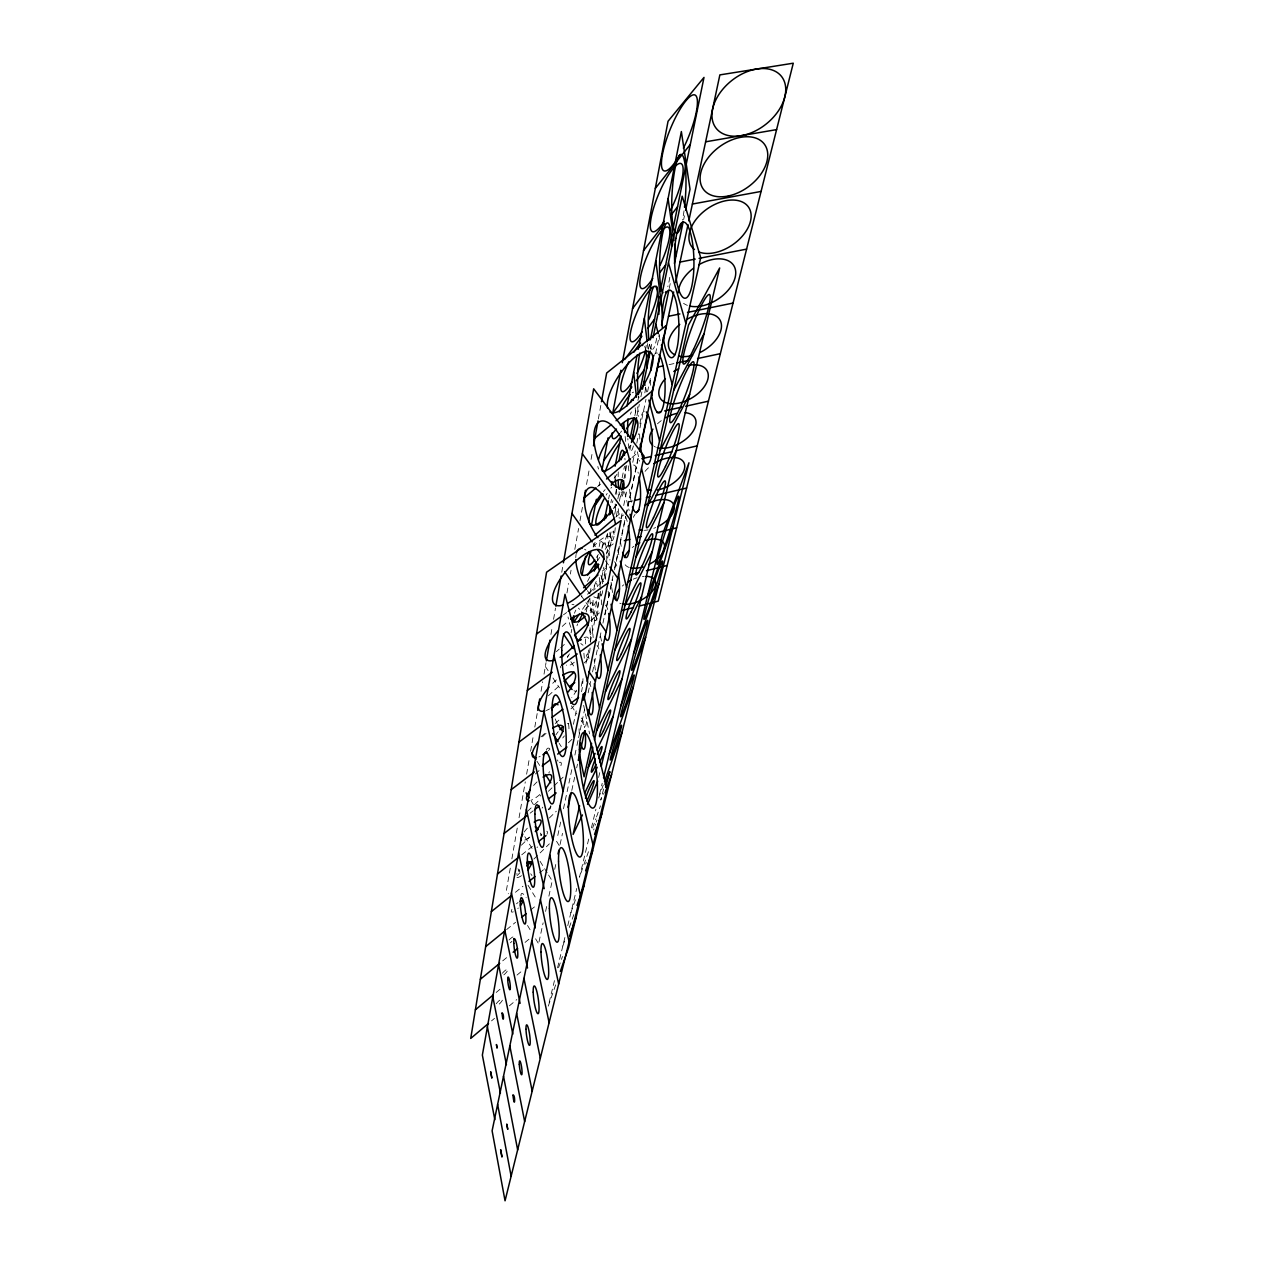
<?xml version="1.0" encoding="UTF-8"?>
<svg xmlns="http://www.w3.org/2000/svg" width="1264" height="1264" viewBox="0 0 1264 1264"><rect width="100%" height="100%" fill="white"/><g stroke="black" fill="none" stroke-linecap="round" stroke-linejoin="round"><path stroke-width="0.75" stroke-dasharray="5 3.75" d="M510.277 868.163L506.39 890.456L508.412 893.79M511.888 858.872L517.403 827.146M519.046 817.745L525.287 781.847M526.614 774.2L529.284 758.906M530.611 751.274L533.519 734.542M534.814 727.1L537.405 712.232M541.039 691.297L542.698 681.77M544.026 674.139L546.016 662.731M550.93 634.433L552.242 626.897M553.569 619.344L555.528 608.047M561.753 572.244L563.065 564.692M566.951 592.942L568.658 583.478M570.364 574.03L571.044 570.238M574.804 549.413L578.596 528.463M579.971 520.847L582.72 505.616M586.528 484.491L589.324 469.039M591.062 459.385L592.468 451.659M598.362 418.984L601.127 403.658M571.107 632.885L571.818 629.172M598.978 485.755L599.721 481.884M586.227 611.981L588.439 600.858M589.909 593.416L591.394 585.927M599.183 546.522L600.684 538.954M608.616 498.901L609.39 495.046M598.472 593.511L593.48 617.922L591.299 621.193M600.005 586.006L603.86 567.188M606.546 553.995L611.191 531.291M614.683 514.211L616.627 504.715L613.372 509.408M617.812 498.964L619.376 491.285M622.125 477.839L624.479 466.321M634.828 415.73L636.377 408.098M637.941 400.467L638.731 396.643M648.416 349.243L649.965 341.707M573.429 724.319L576.953 707.208M581.266 686.257L582.83 678.626M585.975 663.363L588.74 649.965M590.32 642.27L600.842 591.189M602.375 583.747L613.245 530.927L614.588 536.6M616.311 516.06L617.843 508.634M619.376 501.192L621.288 491.901M623.989 478.74L626.754 465.373M629.899 450.095L631.068 444.359M636.961 415.793L639.3 404.385M640.88 396.785L642.049 391.082M650.676 349.164L652.24 341.533M620.987 518.54L622.157 512.963M623.705 505.521L626.833 490.637M632.774 462.308L635.176 450.837M636.772 443.19L638.778 433.631M639.979 427.896L645.967 399.345M647.563 391.745L650.36 378.426M655.558 353.636L659.555 334.549M669.209 288.492L670.821 280.798M683.65 219.62L684.44 215.812M557.787 835.52L561.042 820.241M563.475 808.786L572.023 768.591M574.899 755.082L576.542 747.356M576.953 745.428L578.185 739.645M578.596 737.718L579.828 731.919M580.223 730.055L584.568 709.594M588.139 692.83L590.557 681.454M592.563 671.958L601.364 630.61M602.944 623.152L613.04 575.705M614.667 568.026L625.648 516.391M626.059 514.48L638.699 455.008M604.935 614.952L612.519 579.291M614.525 569.874L625.791 516.96M626.201 515.064L638.81 455.814M539.001 941.885L543.125 922.846M545.59 911.407L546.838 905.688M548.892 896.144L552.21 880.882L548.149 874.34M554.706 869.363L556.365 861.669M560.094 844.447L562.496 833.355M571.786 790.442L574.646 777.234M576.684 767.833L577.49 764.135M586.733 721.396L585.501 727.132L581.156 720.575M598.615 777.486L599.926 771.941M554.454 980.627L548.276 1006.128L555.891 984.214M557.535 967.861L565.529 934.854M567.757 925.643L576.763 888.418M588.708 839.059L579.481 877.2L589.324 849.266M591.41 827.873L595.929 809.213M599.531 794.345L602.201 783.269M603.623 788.957L600.732 800.096L602.012 797.347M593.669 829.974L594.017 828.836M585.674 864.07L586.275 862.19M595.154 825.313L595.534 824.16M596.26 822.011L596.924 820.115M558.577 967.671L562.464 956.5M570.87 912.734L576.637 896.302M562.843 945.93L565.419 938.552M569.29 927.492L573.809 914.583M592.626 827.999L595.897 818.772M596.545 816.923L600.479 805.847M598.63 798.026L603.844 783.38M603.07 794.519L603.449 793.476M567.283 657.185L569.464 653.915M582.53 609.295L590.035 598.156M598.63 585.437L600.779 582.262M597.493 560.663L599.689 557.44M605.187 549.398L608.474 544.579M614.178 478.266L618.617 471.946M517.039 875.652L519.852 872.871M533.898 859.046L549.366 843.831M521.384 845.205L529.758 837.052M549.319 818.013L556.318 811.219M527.499 811.377L533.06 806.037M534.451 804.694L540.012 799.354M548.371 791.327L552.542 787.314M553.932 785.971L558.103 781.958M559.494 780.631L563.681 776.617M535.43 773.995L539.728 769.934M568.373 742.774L572.655 738.713M540.945 736.912L546.664 731.572M555.244 723.545L560.963 718.205M570.965 708.867L573.824 706.197M548.371 695.785L559.81 685.262M584.126 662.921L589.861 657.659M556.334 651.687L559.209 649.096M560.631 647.8L566.367 642.633M590.746 620.624L599.341 612.866M602.312 571.17L608.079 566.082M615.773 517.15L620.245 513.279M597.572 486.608L600.574 484.08M632.032 457.505L638.02 452.433M491.522 1020.885L494.508 1018.373M509.36 1005.844L516.786 999.587M496.199 992.445L500.655 988.732M517.008 975.081L522.964 970.12M502.709 960.845L507.18 957.164M525.066 942.407L529.537 938.725M506.611 929.577L515.601 922.262M530.564 910.064L535.051 906.414M515.443 892.273L522.98 886.238M539.538 872.918L545.558 868.084M521.748 854.796L532.381 846.39M530.122 813.194L533.171 810.809M563.491 614.794L566.651 612.534M629.014 501.776L632.869 500.86M669.083 364.632L674.786 363.416M593.195 543.457L595.423 546.601M605.472 560.805L608.821 565.545M581.472 596.071L584.837 600.953M585.959 602.565L597.177 618.807M545.353 666.507L548.608 671.421M552.953 677.978L559.462 687.806M571.391 705.833L576.826 714.018M559.146 743.327L561.295 746.629M536.963 761.228L540.155 766.189M531.322 801.186L533.424 804.52M556.539 841.287L559.699 846.295M524.829 836.721L532.934 849.819M540.044 861.258L547.138 872.713M517.94 868.779L519.962 872.065M528.036 885.274L537.105 900.126M527.515 925.453L530.532 930.462M535.573 938.789L538.59 943.781M658.86 335.655L660.408 341.296M645.462 387.132L646.915 392.693M637.325 451.801L639.695 461.234M624.621 491.917L629.14 510.514M617.685 549.856L619.455 557.424M604.287 574.456L605.551 580.05M608.095 591.236L609.785 598.694M595.865 615.347L597.114 621.035M600.463 636.219L601.711 641.922M587.95 653.82L589.15 659.413M583.652 705.312L589.593 733.878M647.389 343.634L648.1 349.449M637.593 406.834L638.683 416.409M625.159 436.491L625.791 442.368M628.303 465.863L628.935 471.741M614.936 475.785L615.315 479.656M616.295 489.326L617.085 497.052M618.254 508.665L619.234 518.319M607.384 533.392L609.943 560.094M597.319 556.002L597.84 561.864M599.262 577.474L600.321 589.182M600.495 591.125L601.917 606.736M589.861 599.136L593.179 637.609M583.905 653.235L584.363 658.923M687.411 305.367A31.726 19.671 -33.1 0 1 683.571 303.313M655.495 447.045A25.406 14.568 -29.7 0 1 654.009 446.287M657.454 423.835A25.406 14.568 -29.7 0 1 661.404 420.533M645.051 471.377A24 13.398 -28.8 0 1 649.901 466.511M655.732 527.53A22.926 12.466 -28.1 0 1 653.741 528.32M648.116 529.869A22.926 12.466 -28.1 0 1 644.403 530.311M633.359 517.371A22.926 12.466 -28.1 0 1 635.081 514.369M629.235 567.504A22.152 11.724 -27.5 0 1 624.053 562.385M632.205 547.581A22.152 11.724 -27.5 0 1 633.975 546.238M621.098 603.655A21.662 11.171 -26.9 0 1 619.771 603.165M622.267 586.085A21.662 11.171 -26.9 0 1 623.879 584.726M633.248 579.165A21.662 11.171 -26.9 0 1 637.056 577.759M642.428 576.558A21.662 11.171 -26.9 0 1 644.213 576.384M646.173 345.341A27.713 6.162 -65.7 0 1 645.857 348.358M631.336 411.89A25.501 5.53 -65.3 0 1 630.388 414.229M621.525 431.071A25.501 5.53 -65.3 0 1 620.513 432.541M632.111 392.851A25.501 5.53 -65.3 0 1 633.643 392.156M616.39 489.452A22.215 4.582 -64.6 0 1 614.999 495.125M612.993 500.734A22.215 4.582 -64.6 0 1 612.171 502.756M606.183 495.077A22.215 4.582 -64.6 0 1 607.194 493.418M610.86 488.188A22.215 4.582 -64.6 0 1 611.729 487.177M607.052 534.53A21.125 4.25 -64.4 0 1 602.17 547.138M598.33 554.438A21.125 4.25 -64.4 0 1 596.497 557.44M593.195 546.285A21.125 4.25 -64.4 0 1 595.091 542.319M596.213 581.44A20.382 3.982 -64.1 0 1 591.742 590.62M581.503 596.877A20.382 3.982 -64.1 0 1 581.835 595.565M587.507 581.408A20.382 3.982 -64.1 0 1 590.367 576.1M584.916 610.133A19.955 3.792 -63.9 0 1 590.983 612.424M576.969 625.727A19.955 3.792 -63.9 0 1 577.711 623.91M684.029 210.788A39.5 6.778 -86.7 0 1 682.465 220.047M669.778 277.322A35.313 5.941 -87.1 0 1 667.819 286.723M656.68 338.199A31.647 5.198 -87.5 0 1 652.714 349.322M651.655 349.275A31.647 5.198 -87.5 0 1 649.19 342.086M644.624 346.352A28.456 4.566 -87.8 0 1 645.383 348.643M645.62 387.937A28.456 4.566 -87.8 0 1 644.577 394.163M638.999 397.812A28.456 4.566 -87.8 0 1 638.683 396.311M635.16 407.782A25.722 4.013 -88.2 0 1 635.713 416.077M633.39 445.923A25.722 4.013 -88.2 0 1 627.813 438.608M624.89 458.279A23.4 3.555 -88.4 0 1 625.032 459.938M625.348 465.942A23.4 3.555 -88.4 0 1 625.174 477.903M623.594 491.57A23.4 3.555 -88.4 0 1 619.044 491.759M618.175 476.718A23.4 3.555 -88.4 0 1 618.286 471.962M615.141 503.909A21.504 3.176 -88.7 0 1 615.71 512.489M615.252 527.72A21.504 3.176 -88.7 0 1 609.754 532.571M610.875 502.551A21.504 3.176 -88.7 0 1 611.697 499.422M601.933 548.529A20.019 2.876 -88.9 0 1 606.467 550.788M606.72 556.034A20.019 2.876 -88.9 0 1 604.824 579.528A20.019 2.876 -88.9 0 1 601.332 573.903M593.748 590.43A18.913 2.639 -89.1 0 1 597.509 586.686M598.188 593.401A18.913 2.639 -89.1 0 1 595.676 620.624A18.913 2.639 -89.1 0 1 593.195 597.208M590.004 627.687A18.202 2.481 -89.3 0 1 590.43 640.785M590.067 648.021A18.202 2.481 -89.3 0 1 585.943 651.387M585.516 643.945A18.202 2.481 -89.3 0 1 585.58 636.629M582.988 678.657A17.854 2.354 -89.4 0 1 581.472 691.708M650.691 385.299A29.973 7.205 87.7 0 1 650.486 379.216M654.562 354.299A29.973 7.205 87.7 0 1 657.454 353.162M639.821 439.05A26.639 6.225 87.2 0 1 639.631 433.631M640.026 423.756A26.639 6.225 87.2 0 1 644.356 411.163M631.289 502.266A23.763 5.404 86.8 0 1 629.63 489.263M633.548 465.026A23.763 5.404 86.8 0 1 638.273 473.257M621.193 546.364A21.314 4.708 86.4 0 1 620.182 538.432M621.035 518.761A21.314 4.708 86.4 0 1 623.926 515.175M625.427 516.802A21.314 4.708 86.4 0 1 627.228 521.463M612.629 592.516A19.323 4.14 86 0 1 611.128 582.325M614.399 561.769A19.323 4.14 86 0 1 617.669 569.1M605.472 605.14A17.759 3.681 85.7 0 1 608.11 610.907M595.439 670.046A16.637 3.35 85.5 0 1 594.206 659.002M597.066 645.541A16.637 3.35 85.5 0 1 598.867 648.953M589.482 683.571A15.974 3.113 85.3 0 1 590.841 686.621M579.307 733.468A15.705 2.97 85 0 1 579.07 728.743M581.329 718.063A15.705 2.97 85 0 1 584.584 727.685M630.388 445.323A31.426 10.902 -55.2 0 1 628.729 448.025M598.599 469.039A31.426 10.902 -55.2 0 1 597.856 466.448M622.662 491.412A27.271 9.132 -54.5 0 1 620.071 497.605M616.137 504.494A27.271 9.132 -54.5 0 1 612.993 509.044M603.418 491.57A27.271 9.132 -54.5 0 1 605.14 489.626M593.211 547.075A23.574 7.631 -53.9 0 1 609.406 536.521A23.574 7.631 -53.9 0 1 606.862 552.953M599.341 592.832A20.303 6.336 -53.4 0 1 590.098 610.749M574.441 613.23A20.303 6.336 -53.4 0 1 575.831 610.133M587.539 594.27A20.303 6.336 -53.4 0 1 595.423 588.85M584.173 637.704A17.491 5.277 -52.9 0 1 588.376 641.243M574.298 662.225A17.491 5.277 -52.9 0 1 566.398 665.054M567.504 657.185A17.491 5.277 -52.9 0 1 568.152 655.842M576.605 690.16A15.136 4.408 -52.5 0 1 571.77 697.57M564.376 735.901A13.288 3.729 -52.2 0 1 562.733 737.986M555.812 735A13.288 3.729 -52.2 0 1 558.198 731.698M567.394 723.719A13.288 3.729 -52.2 0 1 568.832 723.719M559.352 762.366A12.024 3.271 -51.9 0 1 560.584 766.521M548.86 772.715A12.024 3.271 -51.9 0 1 549.54 771.704M550.93 806.132A11.376 2.986 -51.7 0 1 548.213 809.797M542.13 808.107A11.376 2.986 -51.7 0 1 542.777 807.159M546.759 831.222A11.344 2.876 -51.5 0 1 547.012 834.224M537.642 846.943A11.344 2.876 -51.5 0 1 536.979 847.496M540.455 835.378A11.344 2.876 -51.5 0 1 541.782 834.082M613.245 543.852A30.715 12.482 69.3 0 1 599.326 539.365M602.754 590.683A26.323 10.286 68.6 0 1 593.811 596.782M589.846 593.59A26.323 10.286 68.6 0 1 587.318 590.651M575.784 557.645A26.323 10.286 68.6 0 1 576.1 554.39M584.568 549.24A26.323 10.286 68.6 0 1 585.896 550.061M600.921 575.215A26.323 10.286 68.6 0 1 602.533 582.688M583.02 645.209A22.373 8.421 67.9 0 1 580.792 643.471M570.901 627.386A22.373 8.421 67.9 0 1 568.057 616.943M571.976 604.366A22.373 8.421 67.9 0 1 573.967 604.792M578.438 608.126A22.373 8.421 67.9 0 1 579.544 609.359M589.466 629.867A22.373 8.421 67.9 0 1 590.304 641.843M576.368 691.234A18.849 6.826 67.4 0 1 573.951 690.729M560.758 667.834A18.849 6.826 67.4 0 1 560.458 666.191M570.886 661.736A18.849 6.826 67.4 0 1 575.088 668.909M557.234 723.45A15.737 5.498 67 0 1 554.785 717.683M568.437 723.814A15.737 5.498 67 0 1 568.768 730.45M546.411 750.263A13.082 4.408 66.6 0 1 549.793 748.572M557.503 759.964A13.082 4.408 66.6 0 1 557.961 761.212M550.756 805.8A10.965 3.555 66.3 0 1 548.292 809.055M540.439 796.067A10.965 3.555 66.3 0 1 540.202 795.103M540.344 833.087A9.496 2.97 66 0 1 541.498 835.694M531.954 875.525A8.816 2.67 65.8 0 1 530.738 873.772M520.973 895.923A8.943 2.623 65.6 0 1 526.124 897.503M562.227 626.454A30.447 10.949 -47.7 0 1 568.61 620.829M549.508 708.978A25.691 8.832 -47.2 0 1 546.317 710.479M552.716 683.287A25.691 8.832 -47.2 0 1 558.103 678.499M549.887 749.268A21.346 7.031 -46.7 0 1 548.434 750.579M540.155 756.362A21.346 7.031 -46.7 0 1 538.843 756.962M542.509 736.786A21.346 7.031 -46.7 0 1 547.028 732.441M539.76 794.566A17.38 5.483 -46.3 0 1 530.912 800.333M533.598 785.481A17.38 5.483 -46.3 0 1 537.247 781.721M529.016 837.621A13.762 4.155 -46 0 1 523.249 840.513M524.181 832.044A13.762 4.155 -46 0 1 527.688 827.794M521.479 875.683A10.523 3.049 -45.8 0 1 516.581 877.39M516.676 874.198A10.523 3.049 -45.8 0 1 517.008 873.55M518.414 871.307A10.523 3.049 -45.8 0 1 519.678 869.679M518.319 908.042A7.71 2.149 -45.6 0 1 517.782 908.563M513.295 911.834A7.71 2.149 -45.6 0 1 511.936 909.353M516.518 903.807A7.71 2.149 -45.6 0 1 518.05 902.528M509.044 940.021A5.562 1.485 -45.4 0 1 514.511 937.003M511.92 941.332A5.562 1.485 -45.4 0 1 510.387 942.802M502.393 973.248A4.614 1.185 -45.3 0 1 507.749 969.409A4.614 1.185 -45.3 0 1 503.83 974.86M502.408 1000.187A5.23 1.296 -45.2 0 1 497.811 1005.322M496.199 1003.758A5.23 1.296 -45.2 0 1 502.424 998.844"/><path stroke-width="1.5" d="M537.721 710.384L539.712 698.929M546.348 660.851L549.951 640.105M555.86 606.151L561.105 576.021M563.396 562.796L593.669 388.806L644.15 456.257L587.981 715.677M583.399 501.808L585.485 490.274M593.511 445.86L598.014 420.896M601.474 401.747L606.673 373.006L666.223 325.527L639.521 451.169M573.224 621.746L574.283 616.168M582.056 575.104L585.611 556.334M591.362 526.014L596.418 499.296M601.917 470.287L608.063 437.881M620.877 370.194L612.724 413.249L631.826 386.958M622.299 362.705L668.04 121.265L704.001 77.404L672.954 229.242M594.349 570.965L596.197 561.611M604.445 519.994L608.237 500.828M611.286 485.408L612.06 481.552M615.094 466.211L621.082 436.001M622.567 428.449L623.689 422.776L624.748 432.572M627.023 405.981L637.103 355.058M638.241 349.275L681.359 131.551L690.018 189.189L685.641 210.108M619.771 489.358L621.73 479.767M630.23 438.197L634.433 417.641L626.486 428.78M639.505 392.835L647.263 354.884M650.344 339.826L659.176 296.661M660.314 291.036L671.816 234.867M621.667 490.053L623.594 480.652M631.463 442.447L636.566 417.689M642.444 389.17L650.281 351.076M653.03 337.725L682.181 196.189L700.714 257.682L593.258 735.948M661.546 325.022L668.798 290.42M674.455 263.465L683.239 221.516M583.32 700.177L584.869 692.751M587.239 681.501L621.035 520.531L546.585 572.197L470.729 1038.423L488.552 1023.382M584.094 699.245L587.697 682.102L564.976 594.301L482.358 1055.077L494.84 1119.714M640.39 448.341L647.547 414.718M651.608 395.664L660.092 355.784M662.889 342.607L673.665 291.968M675.655 282.63L687.995 224.629M688.801 220.884L719.864 74.892L793.271 63.2L658.228 601.143L639.189 606.072M558.024 853.99L558.862 850.135M568.105 807.427L571.375 792.338M578.28 760.438L584.695 730.829M591.584 743.39L584.079 776.791L579.512 754.308M579.591 805.753L573.113 834.382L582.435 814.932M583.494 788.546L592.816 747.34M594.491 740.009L688.469 325.085L719.674 267.936L601.237 766.411M597.73 781.168L587.523 804.315M603.544 777.739L662.257 535.051L688.975 462.782L568.579 947.684L560.331 971.431M605.598 787.172L609.896 771.672L605.029 784.565M569.606 936.008L576.1 917.364M585.611 870.754L592.658 850.688M577.032 905.372L584.126 885.1M594.57 834.366L601.806 813.89M605.045 792.923L611.586 774.469M604.492 781.563L622.093 732.14M609.343 753.755L633.422 686.542M620.94 705.818L645.651 637.309M633.533 653.788L658.892 583.984M647.247 597.082L673.285 526.014M584.647 793.271L597.208 767.248M599.721 762.05L604.745 751.638M588.266 767.501L595.123 753.407M596.829 749.884L613.119 716.419M596.561 730.861L622.014 679.005M605.409 691.803L631.479 639.173M614.857 650.107L641.559 596.703M624.969 605.472L652.35 551.309M635.808 557.566L663.9 502.709M647.484 506.058L676.303 450.505M660.077 450.474L689.654 394.305M673.696 390.339L704.064 333.633M573.935 622.014L579.307 614.067M587.602 575.12L596.387 562.259M610.133 514.1L612.297 510.972M595.328 505.094L603.086 494.05M603.75 460.617L620.798 436.744M636.313 380.764L644.182 369.941M624.606 359.592L641.891 336.24M647.658 328.45L654.578 319.113M632.537 308.637L651.481 283.61M659.761 272.661L665.686 264.84M643.518 250.683L664.643 223.412M671.69 214.327L677.551 206.759M655.321 188.383L690.302 144.428M526.883 865.966L531.085 861.811M538.148 828.9L535.351 831.617A13.762 4.155 -46 0 0 541.118 821.252A13.762 4.155 -46 0 0 534.214 822.121M564.107 681.328L574.125 672.116M574.978 634.86L587.871 623.215M583.605 587.728L597.998 574.994M594.949 535.178L614.288 518.43M584.094 498L596.071 487.872M606.562 479.009L630.531 458.769M475.39 1009.81L493.229 994.926M480.352 979.284L499.722 963.31M513.137 952.25L517.608 948.553M594.902 438.134L611.523 424.467M616.058 420.754L652.319 390.924M485.66 946.641L505.126 930.794M521.59 917.38L526.077 913.73M491.364 911.628L510.925 895.907M529 881.387L535.02 876.552M497.479 874.009L518.714 857.197M538.448 841.587L546.032 835.583M504.083 833.482L527.056 815.58M534.704 809.624L539.301 806.037M548.497 798.895L556.16 792.923M511.209 789.668L534.451 771.893M542.193 765.968L549.935 760.043M557.677 754.118L566.983 747.008M518.935 742.158L540.913 725.694M551.91 717.446L562.891 709.215M570.743 703.337L578.596 697.444M527.341 690.492L552.273 672.227M561.611 665.37L577.206 653.962M580.318 651.671L595.897 640.263M536.521 634.054L561.895 615.931M568.247 611.397L607.905 583.067M622.062 610.512L633.485 607.557M629.488 575.009L638.905 572.624M646.441 570.728L667.187 565.482M624.274 540.708L629.883 539.333M637.372 537.484L641.101 536.568M656.063 532.887L676.635 527.831M634.781 500.402L640.548 499.027M646.299 497.653L650.138 496.736M655.905 495.362L686.621 488.03M641.828 458.658L651.371 456.462M655.194 455.577L672.385 451.611M676.193 450.727L697.207 445.876M657.059 412.601L660.867 411.764M664.674 410.911L681.786 407.103M685.594 406.25L708.425 401.178M657.691 367.066L663.379 365.849M676.682 363.005L688.074 360.572M697.57 358.534L720.354 353.667M668.498 316.284L679.89 313.946M687.49 312.398L733.057 303.076M680.032 262.059L695.247 259.104M699.055 258.362L746.597 249.119M692.388 204.041L761.086 191.433M705.628 141.805L776.602 129.607M582.372 453.792L630.373 519.867M571.976 513.468L592.073 541.877M597.667 549.761L604.35 559.225M609.943 567.109L617.748 578.154M564.66 571.723L580.35 594.459M599.42 622.046L606.135 631.795M563.475 634.022L573.398 648.685M588.819 671.516L595.423 681.296M552.716 733.436L558.072 741.684M531.67 752.933L535.904 759.569M545.448 774.484L550.741 782.779M526.061 792.828L529.221 797.837M668.466 262.77L685.91 323.616M655.779 324.374L658.354 333.775M661.435 345.04L672.227 384.509M644.008 381.57L644.972 385.283M648.859 400.119L659.555 440.915M633.043 434.8L633.991 438.576M641.591 468.786L647.768 493.323M553.995 655.574L574.33 737.339M622.82 484.475L623.721 488.188M630.041 514.243L636.803 542.145M543.978 711.427L563.065 791.011M571.059 752.886L593.053 845.031M620.355 561.216L626.565 587.728M534.814 762.555L552.795 839.991M559.92 806.258L580.508 895.734M611.049 604.287L616.974 630.388M526.393 809.529L544.231 888.655M549.745 854.954L569.1 941.854M602.138 643.818L607.984 670.394M518.619 852.821L535.114 928.013M540.423 899.557L558.672 984.008M594.333 683.713L599.531 707.998M511.446 892.858L527.53 968.05M531.844 940.574L549.113 1022.671M504.778 930.004L520.104 1003.316M523.944 978.415L540.313 1058.252M498.585 964.558L512.821 1034.142M516.628 1013.428L532.176 1091.116M492.818 996.775L506.422 1064.667M487.414 1026.874L500.433 1093.123M509.834 1045.944L524.655 1121.563M503.514 1076.185L517.655 1149.861M497.621 1104.404L511.13 1176.199M668.087 198.527L673.949 240.492M674.47 244.315L676.066 255.755M655.795 260.668L663.142 317.39M644.34 318.481L647.168 341.707M648.337 351.392L649.032 357.191M633.675 372.39L636.503 397.259M626.423 448.23L626.833 452.149M615.315 479.656L616.105 487.383M605.567 514.306L605.93 518.129M598.014 563.807L598.378 567.71M694.457 249.498A34.602 21.994 -34.6 0 1 715.424 204.136A34.602 21.994 -34.6 0 1 749.694 223.886A34.602 21.994 -34.6 0 1 698.581 251.868M698.881 264.713A31.726 19.671 -33.1 0 1 735.269 276.974A31.726 19.671 -33.1 0 1 689.607 306.03M678.405 292.821A31.726 19.671 -33.1 0 1 693.383 268.331M687.189 319.192A29.246 17.68 -31.8 0 1 720.701 321.53A29.246 17.68 -31.8 0 1 700.051 352.482M692.577 355.342A29.246 17.68 -31.8 0 1 678.863 356.179M674.929 354.852A29.246 17.68 -31.8 0 1 679.748 324.39M688.011 365.486A27.144 15.974 -30.6 0 1 706.608 382.676A27.144 15.974 -30.6 0 1 670.41 403.674A27.144 15.974 -30.6 0 1 665.401 378.6M673.791 371.521A27.144 15.974 -30.6 0 1 678.626 368.788M685.104 412.696A25.406 14.568 -29.7 0 1 691.345 433.678A25.406 14.568 -29.7 0 1 657.169 447.63M652.714 445.355A25.406 14.568 -29.7 0 1 652.903 429.16M665.812 417.705A25.406 14.568 -29.7 0 1 676.904 413.375M653.883 463.635A24 13.398 -28.8 0 1 684.677 465.136A24 13.398 -28.8 0 1 657.296 489.974M651.529 490.385A24 13.398 -28.8 0 1 647.99 489.879M644.656 505.521A22.926 12.466 -28.1 0 1 673.254 503.751A22.926 12.466 -28.1 0 1 657.754 526.614M642.586 530.327A22.926 12.466 -28.1 0 1 639.189 529.9M636.25 512.821A22.926 12.466 -28.1 0 1 639.157 509.74M645.683 540.455A22.152 11.724 -27.5 0 1 664.58 545.637A22.152 11.724 -27.5 0 1 648.716 564.55M642.965 566.841A22.152 11.724 -27.5 0 1 630.72 567.899M624.448 557.566A22.152 11.724 -27.5 0 1 629.061 550.456M635.855 544.974A22.152 11.724 -27.5 0 1 639.805 542.777M645.951 576.337A21.662 11.171 -26.9 0 1 651.892 591.821A21.662 11.171 -26.9 0 1 622.552 604.018M616.911 600.89A21.662 11.171 -26.9 0 1 619.534 588.913M627.45 582.183A21.662 11.171 -26.9 0 1 631.305 580.05M679.874 154.729A40.969 9.922 -67.8 0 1 663.094 151.317A40.969 9.922 -67.8 0 1 693.415 94.832A40.969 9.922 -67.8 0 1 683.397 148.157M664.232 221.326A36.925 8.785 -67.2 0 1 652.651 211.293A36.925 8.785 -67.2 0 1 679.953 163.404A36.925 8.785 -67.2 0 1 670.568 210.219M652.793 278.428A33.401 7.774 -66.7 0 1 641.654 271.95A33.401 7.774 -66.7 0 1 666.223 227.188A33.401 7.774 -66.7 0 1 660.045 265.203M656.206 286.217A30.336 6.905 -66.2 0 1 648.732 319.745M642.08 331.911A30.336 6.905 -66.2 0 1 631.494 327.945A30.336 6.905 -66.2 0 1 653.772 286.486M645.556 350.033A27.713 6.162 -65.7 0 1 636.945 373.401M632.032 382.155A27.713 6.162 -65.7 0 1 620.893 389.438A27.713 6.162 -65.7 0 1 628.793 361.804M633.864 352.229A27.713 6.162 -65.7 0 1 640.595 343.113M619.518 433.884A25.501 5.53 -65.3 0 1 612.266 432.762M619.344 411.938A25.501 5.53 -65.3 0 1 630.294 394.431M624.005 451.611A23.668 5.009 -65 0 1 620.972 459.827M605.377 471.725A23.668 5.009 -65 0 1 619.771 443.395M606.293 514.511A22.215 4.582 -64.6 0 1 595.881 523.422A22.215 4.582 -64.6 0 1 604.113 498.79M594.775 559.936A21.125 4.25 -64.4 0 1 590.809 552.131M593.875 570.649A20.382 3.982 -64.1 0 1 596.308 567.662M578.533 622.046A19.955 3.792 -63.9 0 1 583.115 613.087M675.655 232.797A39.5 6.778 -86.7 0 1 672.685 185.366A39.5 6.778 -86.7 0 1 682.829 155.914A39.5 6.778 -86.7 0 1 684.503 207.154M681.881 222.606A39.5 6.778 -86.7 0 1 677.03 233.192M662.968 292.821A35.313 5.941 -87.1 0 1 662.289 235.404A35.313 5.941 -87.1 0 1 671.895 245.99M666.033 291.51A35.313 5.941 -87.1 0 1 665.401 292.505M648.922 340.206A31.647 5.198 -87.5 0 1 652.508 289.361A31.647 5.198 -87.5 0 1 658.876 314.325M645.699 350.112A28.456 4.566 -87.8 0 1 646.899 368.124M638.415 394.668A28.456 4.566 -87.8 0 1 639.774 353.13M642.333 345.53A28.456 4.566 -87.8 0 1 642.807 345.104M630.562 402.315A25.722 4.013 -88.2 0 1 633.406 400.261M635.76 418.574A25.722 4.013 -88.2 0 1 635.713 423.835M627.702 436.475A25.722 4.013 -88.2 0 1 627.971 418.858M619.139 460.965A23.4 3.555 -88.4 0 1 624.495 455.309M618.665 488.789A23.4 3.555 -88.4 0 1 618.222 481.252M609.517 514.796A21.504 3.176 -88.7 0 1 610.18 506.943M662.32 327.645A33.78 8.342 88.2 0 1 672.132 291.763A33.78 8.342 88.2 0 1 677.362 346.557A33.78 8.342 88.2 0 1 663.237 337.377M658.955 354.473A29.973 7.205 87.7 0 1 663.837 403.437A29.973 7.205 87.7 0 1 651.513 394.02M650.739 370.589A29.973 7.205 87.7 0 1 653.93 355.326M646.315 411.922A26.639 6.225 87.2 0 1 652.303 439.872A26.639 6.225 87.2 0 1 647.753 464.22A26.639 6.225 87.2 0 1 640.248 444.343M639.047 476.828A23.763 5.404 86.8 0 1 639.473 506.864A23.763 5.404 86.8 0 1 632.521 506.975M628.271 526.172A21.314 4.708 86.4 0 1 628.698 552.968A21.314 4.708 86.4 0 1 622.615 552.368M618.554 573.793A19.323 4.14 86 0 1 618.681 596.245A19.323 4.14 86 0 1 613.688 596.276M608.695 613.482A17.759 3.681 85.7 0 1 609.564 635.934A17.759 3.681 85.7 0 1 604.871 636.55M600.274 654.989A16.637 3.35 85.5 0 1 600.59 675.94A16.637 3.35 85.5 0 1 595.96 672.495M592.168 692.498A15.974 3.113 85.3 0 1 592.595 712.074A15.974 3.113 85.3 0 1 588.424 709.847M584.995 730.624A15.705 2.97 85 0 1 584.726 747.909A15.705 2.97 85 0 1 580.729 743.153M597.445 754.118A13.809 1.39 -67.8 0 1 602.043 746.771A13.809 1.39 -67.8 0 1 598.615 758.353M595.992 764.53A13.809 1.39 -67.8 0 1 591.331 771.846A13.809 1.39 -67.8 0 1 595.312 759.064M585.469 798.263A13.635 1.343 -67.7 0 1 592.358 782.606A13.635 1.343 -67.7 0 1 593.369 784.675A13.635 1.343 -67.7 0 1 586.812 801.013M607.652 408.351A36.087 12.956 -56 0 1 635.634 356.685A36.087 12.956 -56 0 1 648.132 376.561A36.087 12.956 -56 0 1 609.912 411.953M620.324 425.241A31.426 10.902 -55.2 0 1 636.471 419.553A31.426 10.902 -55.2 0 1 633.264 439.998M626.976 450.679A31.426 10.902 -55.2 0 1 602.47 471.251M598.583 459.432A31.426 10.902 -55.2 0 1 616.484 429.033M611.602 483.638A27.271 9.132 -54.5 0 1 623.215 489.626M611.334 511.209A27.271 9.132 -54.5 0 1 589.672 523.517A27.271 9.132 -54.5 0 1 601.68 493.671M598.867 564.518A23.574 7.631 -53.9 0 1 581.677 574.472A23.574 7.631 -53.9 0 1 588.787 552.81M585.121 616.279A20.303 6.336 -53.4 0 1 573.572 615.868M580.255 640.374A17.491 5.277 -52.9 0 1 581.266 639.568M569.574 686.652A15.136 4.408 -52.5 0 1 574.757 682.623M559.889 729.676A13.288 3.729 -52.2 0 1 563.08 726.484M597.872 537.627A30.715 12.482 69.3 0 1 584.458 500.228A30.715 12.482 69.3 0 1 597.73 490.005A30.715 12.482 69.3 0 1 615.473 524.07M586.133 589.024A26.323 10.286 68.6 0 1 575.784 559.541M576.416 553.016A26.323 10.286 68.6 0 1 582.056 548.371M588.582 552.336A26.323 10.286 68.6 0 1 599.199 570.032M578.596 641.117A22.373 8.421 67.9 0 1 574.567 635.192M581.645 612.124A22.373 8.421 67.9 0 1 588.187 625.506M572.118 689.496A18.849 6.826 67.4 0 1 562.875 674.913M561.722 656.759A18.849 6.826 67.4 0 1 562.938 656.127M563.033 731.524A15.737 5.498 67 0 1 557.914 724.73M553.063 707.508A15.737 5.498 67 0 1 558.056 704.806M546.38 753.486A13.082 4.408 66.6 0 1 546.269 751.685M535.162 826.814A9.496 2.97 66 0 1 538.227 829.579M528.542 869.3A8.816 2.67 65.8 0 1 527.53 861.969A8.816 2.67 65.8 0 1 531.575 864.213M522.648 901.99A8.943 2.623 65.6 0 1 522 900.316M563.238 605.061A35.708 13.414 -48.4 0 1 566.019 571.249A35.708 13.414 -48.4 0 1 603.939 555.923A35.708 13.414 -48.4 0 1 567.615 603.291M570.617 619.328A30.447 10.949 -47.7 0 1 588.787 616.437A30.447 10.949 -47.7 0 1 578.233 641.006M574.204 645.604A30.447 10.949 -47.7 0 1 560.126 657.296M554.422 660.029A30.447 10.949 -47.7 0 1 545.179 653.915A30.447 10.949 -47.7 0 1 557.961 630.989M563.128 674.96A25.691 8.832 -47.2 0 1 575.404 674.36A25.691 8.832 -47.2 0 1 568.073 692.087M559.557 701.488A25.691 8.832 -47.2 0 1 551.151 708.014M544.831 710.968A25.691 8.832 -47.2 0 1 549.113 687.11M552.652 728.19A21.346 7.031 -46.7 0 1 563.08 727.527A21.346 7.031 -46.7 0 1 555.67 743.09M546.996 751.78A21.346 7.031 -46.7 0 1 542.888 754.798M536.442 757.705A21.346 7.031 -46.7 0 1 538.274 741.794M543.062 777.091A17.38 5.483 -46.3 0 1 551.625 776.096A17.38 5.483 -46.3 0 1 545.653 788.452M529.11 800.744A17.38 5.483 -46.3 0 1 530.359 789.573M521.432 839.991A13.762 4.155 -46 0 1 522.854 834.082M526.756 863.249A10.523 3.049 -45.8 0 1 531.386 862.791A10.523 3.049 -45.8 0 1 527.815 869.758M520.041 901.248A7.71 2.149 -45.6 0 1 520.357 905.735M514.037 938.52A5.562 1.485 -45.4 0 1 513.832 938.883M512.947 1095.177C514.78 1111.498 515.554 1093.929 512.947 1095.177M490.685 1071.872L491.807 1077.86L490.685 1071.872M496.452 1044.664L497.084 1048.093L496.452 1044.554M502.013 1013.128C503.42 1026.874 504.447 1012.97 502.013 1013.128M500.623 1149.719L501.934 1156.765L500.623 1149.719M506.817 1124.296L507.717 1129.194L506.817 1124.296M583.336 694.141L492.107 1130.806L505.047 1200.8L606.894 789.036L583.336 694.141M746.202 134.553A41.712 27.729 -38.6 0 0 782.037 77.151A41.712 27.729 -38.6 0 0 718.284 95.432A41.712 27.729 -38.6 0 0 746.202 134.553M728.364 195.967A37.92 24.664 -36.5 0 0 765.621 146.118A37.92 24.664 -36.5 0 0 707.808 158.237A37.92 24.664 -36.5 0 0 728.364 195.967M675.892 238.406A38.11 9.67 88.8 0 0 684.172 298.099A38.11 9.67 88.8 0 0 692.672 243.889A38.11 9.67 88.8 0 0 675.892 238.406M693.525 349.385A37.114 4.993 -69.6 0 0 709.641 294.654A37.114 4.993 -69.6 0 0 686.336 343.982A37.114 4.993 -69.6 0 0 693.525 349.385M679.542 408.888A32.595 4.266 -69.3 0 0 693.462 361.804A32.595 4.266 -69.3 0 0 672.701 406.155A32.595 4.266 -69.3 0 0 679.542 408.888M665.464 466.448A28.614 3.634 -69 0 0 678.894 423.867A28.614 3.634 -69 0 0 660.882 460.933A28.614 3.634 -69 0 0 665.464 466.448M653.504 517.687A25.106 3.081 -68.7 0 0 665.133 480.952A25.106 3.081 -68.7 0 0 649.127 514.195A25.106 3.081 -68.7 0 0 653.504 517.687M642.317 565.561A22.057 2.623 -68.5 0 0 652.398 533.819A22.057 2.623 -68.5 0 0 638.194 563.602A22.057 2.623 -68.5 0 0 642.317 565.561M631.099 611.918A19.45 2.244 -68.3 0 0 640.816 583.004A19.45 2.244 -68.3 0 0 628.54 607.905A19.45 2.244 -68.3 0 0 631.099 611.918M621.351 653.883A17.285 1.928 -68.2 0 0 629.899 628.492A17.285 1.928 -68.2 0 0 618.886 651.055A17.285 1.928 -68.2 0 0 621.351 653.883M612.155 693.415A15.626 1.691 -68 0 0 619.818 670.773A15.626 1.691 -68 0 0 609.785 691.503A15.626 1.691 -68 0 0 612.155 693.415M603.481 730.75A14.457 1.517 -67.9 0 0 610.496 710.052A14.457 1.517 -67.9 0 0 601.158 729.533A14.457 1.517 -67.9 0 0 603.481 730.75M593.954 439.872A35.613 15.026 70.2 0 0 623.263 488.647A35.613 15.026 70.2 0 0 620.103 435.954A35.613 15.026 70.2 0 0 593.954 439.872M663.821 548.971A35.74 1.975 -72.5 0 0 678.8 496.262A35.74 1.975 -72.5 0 0 661.277 545.653A35.74 1.975 -72.5 0 0 663.821 548.971M649.949 605.33A30.652 1.627 -72.4 0 0 662.557 561.042A30.652 1.627 -72.4 0 0 647.294 604.397A30.652 1.627 -72.4 0 0 649.949 605.33M636.392 659.492A26.086 1.327 -72.3 0 0 647.8 620.498A26.086 1.327 -72.3 0 0 635.16 655.763A26.086 1.327 -72.3 0 0 636.392 659.492M624.653 707.287A21.962 1.074 -72.2 0 0 634.133 674.976A21.962 1.074 -72.2 0 0 623.342 705.296A21.962 1.074 -72.2 0 0 624.653 707.287M613.767 751.653A18.249 0.853 -72.1 0 0 621.54 725.236A18.249 0.853 -72.1 0 0 612.455 750.895A18.249 0.853 -72.1 0 0 613.767 751.653M561.753 650.391A36.53 7.568 83.6 0 0 574.298 704.601A36.53 7.568 83.6 0 0 574.899 649.886A36.53 7.568 83.6 0 0 561.753 650.391M552.036 709.768A31.015 6.13 83.2 0 0 562.527 756.536A31.015 6.13 83.2 0 0 562.828 710.874A31.015 6.13 83.2 0 0 552.036 709.768M543.109 764.167A26.023 4.898 82.9 0 0 551.799 803.904A26.023 4.898 82.9 0 0 551.894 766.237A26.023 4.898 82.9 0 0 543.109 764.167M534.909 814.158A21.441 3.855 82.7 0 0 541.956 847.275A21.441 3.855 82.7 0 0 541.94 816.749A21.441 3.855 82.7 0 0 534.909 814.158M527.357 861.748A17.238 2.955 82.5 0 0 533.234 887.233A17.238 2.955 82.5 0 0 532.476 861.463A17.238 2.955 82.5 0 0 527.357 861.748M520.341 904.076A13.351 2.196 82.3 0 0 524.829 924.047A13.351 2.196 82.3 0 0 524.197 904.313A13.351 2.196 82.3 0 0 520.341 904.076M513.816 943.371A9.78 1.533 82.2 0 0 517.055 958.128A9.78 1.533 82.2 0 0 516.549 943.845A9.78 1.533 82.2 0 0 513.816 943.371M507.733 979.9A6.494 0.98 82.1 0 0 509.85 989.791A6.494 0.98 82.1 0 0 509.503 980.406A6.494 0.98 82.1 0 0 507.733 979.9M579.386 749.726A38.11 7.884 83.2 0 0 592.342 808.044A38.11 7.884 83.2 0 0 593.48 752.949A38.11 7.884 83.2 0 0 579.386 749.726M568.484 806.78A32.374 6.352 82.9 0 0 579.307 856.945A32.374 6.352 82.9 0 0 580.034 810.998A32.374 6.352 82.9 0 0 568.484 806.78M558.53 861.163A27.16 5.056 82.6 0 0 567.978 901.548A27.16 5.056 82.6 0 0 567.346 861.084A27.16 5.056 82.6 0 0 558.53 861.163M549.398 908.468A22.404 3.966 82.5 0 0 557.061 942.186A22.404 3.966 82.5 0 0 556.429 909.258A22.404 3.966 82.5 0 0 549.398 908.468M540.976 951.997A18.044 3.034 82.3 0 0 547.043 979.426A18.044 3.034 82.3 0 0 546.459 953.246A18.044 3.034 82.3 0 0 540.976 951.997M533.203 992.161A14.03 2.259 82.2 0 0 537.848 1013.696A14.03 2.259 82.2 0 0 537.326 993.583A14.03 2.259 82.2 0 0 533.203 992.161M525.998 1029.354A10.349 1.58 82.1 0 0 529.363 1045.36A10.349 1.58 82.1 0 0 528.937 1030.681A10.349 1.58 82.1 0 0 525.998 1029.354M519.299 1064.414A7.015 1.027 82.1 0 0 521.621 1074.779A7.015 1.027 82.1 0 0 521.084 1064.304A7.015 1.027 82.1 0 0 519.299 1064.414"/></g></svg>
